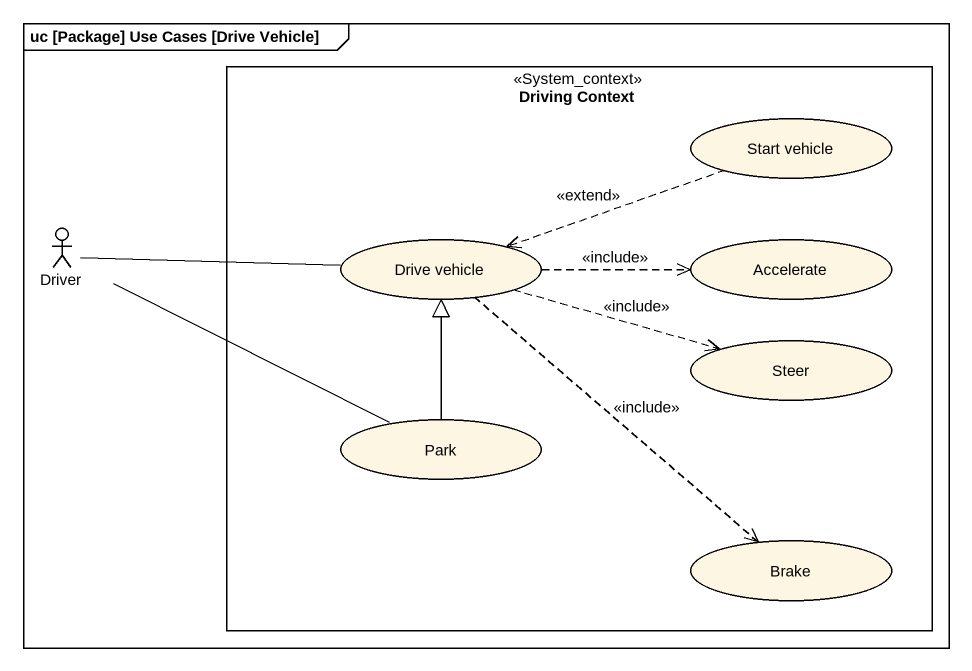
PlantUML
@startuml
mainframe uc [Package] Use Cases [Drive Vehicle]
rectangle "Driving Context" as Driving_Context <<System_context>> {
  usecase "Start vehicle" as Start_vehicle
  usecase "Drive vehicle" as Drive_vehicle
  usecase Accelerate
  usecase Steer
  usecase Park
  usecase Brake
}
actor Driver
Start_vehicle .left.> Drive_vehicle : <<extend>>
Driver -right- Drive_vehicle
Driver -right- Park
Drive_vehicle .right.> Accelerate : <<include>>
Drive_vehicle .right.> Steer : <<include>>
Drive_vehicle ..> Brake : <<include>>
Park -up-|> Drive_vehicle
@enduml
